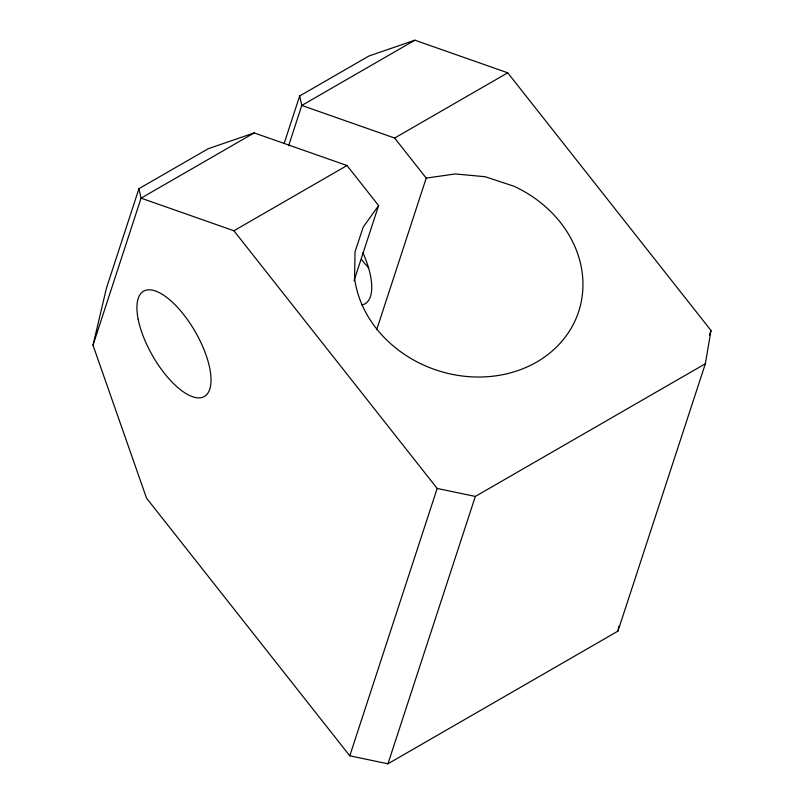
<?xml version="1.0" encoding="UTF-8"?>
<svg xmlns="http://www.w3.org/2000/svg" width="804" height="804" viewBox="0 0 804 804"><rect width="100%" height="100%" fill="white"/><g stroke="black" fill="none" stroke-linecap="round" stroke-linejoin="round"><path stroke-width="1.21" d="M354.021 280.777L378.604 205.583L347.006 165.523L254.175 132.911L208.236 148.71L138.941 188.679L106.429 288.174L93.003 345.207L146.519 498.128L349.78 755.82L387.95 763.8L617.954 631.12L618.799 626.195M617.954 631.12L705.349 363.75L710.997 330.494L507.736 72.812L414.894 40.2L368.956 55.999L299.671 95.967L284.184 143.343M93.003 345.207L141.072 198.156L138.941 188.679M288.616 145.765L301.791 105.445L299.671 95.967M376.684 329.7L426.231 178.106L394.633 138.047L301.791 105.445L414.894 40.2M349.78 755.82L437.175 488.45L233.904 230.768L141.072 198.156L254.175 132.911M387.95 763.8L475.335 496.43L705.349 363.75M709.429 335.278L710.997 330.494M378.604 205.583L363.237 227.029L355.036 251.783L354.564 278.144A116.047 99.887 18.1 0 0 536.68 362.061A116.047 99.887 18.1 0 0 513.917 186.226L485.154 176.729L455.245 173.955L426.231 178.106M233.904 230.768L347.006 165.523M394.633 138.047L507.736 72.812M437.175 488.45L475.335 496.43M362.905 252.667A60.782 24.482 60 0 1 361.961 304.927M368.664 267.812A60.782 24.482 60 0 1 361.488 259.521M138.167 319.258A60.782 24.482 60 0 0 200.126 397.819A60.782 24.482 60 0 0 183.563 314.424A60.782 24.482 60 0 0 138.167 319.258"/></g></svg>
